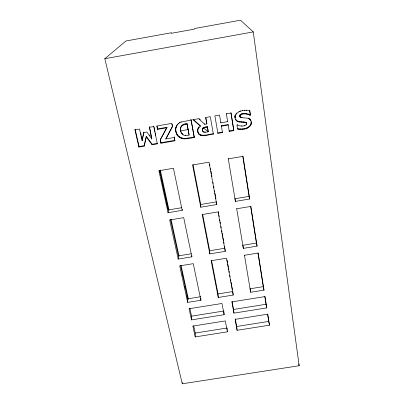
<?xml version="1.0" encoding="UTF-8"?>
<svg xmlns="http://www.w3.org/2000/svg" width="404" height="404" viewBox="0 0 404 404"><rect width="100%" height="100%" fill="white"/><g stroke="black" fill="none" stroke-linecap="round" stroke-linejoin="round"><path stroke-width="0.61" d="M239.739 116.413C239.789 112.11 247.152 113.266 249.758 114.766L250.268 114.68L250.435 115.11L249.93 115.196C247.384 113.655 239.648 112.559 239.946 116.933C243.157 118.983 248.743 116.463 250.879 120.594L249.758 118.897L249.93 119.342M202.449 130.583L202.439 128.896L202.995 127.977L204.146 127.28L207.378 126.614L208.242 131.765C206.363 132.179 202.404 133.189 202.434 130.103L202.611 130.699M227.321 330.735L227.412 331.825L195.223 336.916L195.248 333.053L193.688 325.882M223.882 311.625L224.129 314.691L191.501 319.892L191.567 316.165L189.829 308.181M194.289 137.461L191.016 119.594L194.289 137.461C188.774 138.476 180.896 140.93 177.119 135.007C175.341 132.103 175.109 128.204 176.876 125.24M191.855 256.838L183.704 217.64L169.655 219.993L178.204 259.08L191.855 256.838L191.875 255.777M200.864 298.485L200.884 300.268L187.673 302.389L187.784 298.809L180.563 265.675M200.384 126.169L193.021 119.69L193.031 119.241L200.374 125.705L200.384 126.169C197.617 127.77 196.804 131.684 198.829 134.168C202.869 137.794 208.787 134.189 213.368 134.158L213.317 133.668C208.787 134.269 197.233 138.537 197.713 129.689L197.713 130.164M182.28 383.8L104.823 58.706L125.932 40.996L171.513 32.724L171.205 33.34L194.39 29.128L194.425 28.563L240.491 20.2L253.257 31.921L299.177 365.726L182.28 383.8L182.325 382.538M246.692 124.104L246.556 123.2C246.597 127.139 239.88 126.376 237.426 124.987L236.936 125.073L237.567 129.088C243.127 130.724 254.025 127.715 250.707 120.145M189.102 135.037L187.047 123.685C176.669 122.973 179.654 139.223 189.102 135.037L187.047 123.685M187.87 138.572L187.9 138.072L194.299 136.966M188.092 129.134L188.062 129.608L180.588 130.921L180.472 128.831L180.416 129.305M182.184 210.333L173.437 168.266L158.888 170.756L168.059 212.706L182.184 210.333L182.26 209.237M178.204 259.08L178.427 255.873L170.523 219.609M185.84 138.835L185.875 138.335L187.9 138.072M185.719 135.497L185.754 135.007M180.654 127.442L180.598 127.911C181.255 125.614 183.668 124.609 185.845 124.341L185.885 123.887M184.072 138.87L184.113 138.37L185.875 138.335M182.84 134.678L182.886 134.189L182.199 133.567M182.542 138.693L182.593 138.193C178.31 137.405 175.442 133.113 175.73 128.886L175.659 129.356M183.466 124.912L183.512 124.452M181.8 133.739L181.851 133.254M181.239 138.325L181.29 137.83M182.073 125.71L182.123 125.245M181.058 132.482L180.638 130.442M181.143 126.72L181.194 126.255M179.351 137.335L179.406 136.84M175.871 127.765L175.806 128.24C176.397 125.477 178.381 123.084 181.042 122.099L181.093 121.644M179.629 122.786L179.684 122.326M177.77 135.89L177.836 135.401M168.059 212.706L168.412 209.939L159.762 170.251M177.119 135.007L177.179 134.517M178.386 123.685L178.447 123.225M176.578 134.017L176.644 133.527M174.861 140.829L174.26 137.007L174.861 140.829L160.949 143.238L160.368 139.466L166.943 127.295L157.631 128.921L157.504 129.396L166.842 127.765L166.943 127.295M176.149 132.916L176.22 132.431M175.841 131.709L175.912 131.229M176.104 127.154L176.169 126.689M175.674 130.517L175.745 130.037M174.19 137.501L165.807 138.956L172.437 126.679L172.079 124.033M153.737 126.104L157.328 143.864L152.056 144.778L152.202 144.258L146.349 136.36L144.157 146.147L138.895 147.061L134.946 129.83L139.506 129.033L142.122 140.627L143.718 132.552L146.874 132.002L151.808 138.946L149.424 126.861L151.808 138.946M142.122 140.627L143.89 132.068M165.807 138.956L172.518 126.215M234.921 116.357L235.163 115.165L235.098 118.064L234.921 116.357L235.042 116.791M144.157 146.147L146.349 136.36M160.949 143.238L160.368 139.466M237.567 129.088L237.441 128.618C242.521 129.684 251.313 128.437 251.202 121.776L251.374 122.23M138.895 147.061L139.082 146.536L135.148 129.351L134.946 129.83M199.046 127.346L199.041 126.876L198.137 128.184L197.859 129.376M246.536 123.644L246.496 124.528M235.285 115.595C237.714 110.302 244.809 109.883 249.808 110.853L250.435 115.11M160.252 139.971L166.842 127.765M207.378 126.614L207.409 127.078L203.515 128.043L202.454 129.371L202.439 128.896M177.114 124.76L177.78 123.993M181.042 122.099L190.996 120.038M104.823 58.706L253.257 31.921M149.268 127.326L153.596 126.573M193.021 119.69L198.667 118.7L204.712 124.301L206.848 123.932L205.772 117.62M226.386 113.862L231.032 113.049L233.85 130.608L229.26 131.406L229.159 130.926L233.734 130.133L233.85 130.608M185.845 124.341L187.012 124.139M217.897 133.371L217.832 132.886L222.402 132.093L222.483 132.578L217.897 133.371L214.888 115.867L219.529 115.059L220.837 122.831L227.659 121.644L226.291 113.433M221.331 125.75L228.119 124.573L228.215 125.033L221.412 126.215L221.331 125.75L222.483 132.578M139.082 146.536L144.324 145.627M152.202 144.258L157.454 143.349M161.065 142.723L174.932 140.319M228.29 158.873L243.006 156.353L249.697 199L235.421 201.399L234.966 198.753L249.071 196.384L249.697 199M168.412 209.939L181.765 207.696M216.559 202.389L216.741 204.535L200.773 207.217L200.732 204.51L216.514 201.854M236.719 208.772L250.859 206.409L257.09 246.127L243.354 248.384L242.824 245.284L256.404 243.051L257.09 246.127M178.427 255.873L191.309 253.757M224.998 248.854L225.25 251.359L209.817 253.889L209.676 250.738L224.932 248.228M244.46 255.278L258.176 253.035L263.999 290.123L250.657 292.264L250.066 288.774L263.251 286.653L263.999 290.123M187.784 298.809L200.849 296.703M218.261 297.475L218.034 293.935L232.795 291.557L233.194 295.071L218.261 297.475L211.141 260.731L226.498 258.217L233.194 295.071M191.567 316.165L223.836 311.009M233.946 313.125L233.547 309.459L266.019 304.273L266.786 307.893L233.946 313.125L231.881 301.884L265.009 296.576L266.786 307.893M195.248 333.053L227.088 328.008M237.103 330.295L236.673 326.493L268.716 321.417L269.498 325.175L237.103 330.295L235.093 319.362L267.771 314.171L269.498 325.175M246.329 122.609L246.485 123.063C243.193 121.256 237.234 123.664 235.482 119.225C237.754 123.104 243.056 120.831 246.329 122.609L246.713 123.654M182.593 138.193L184.113 138.37M239.602 115.978L240.395 117.327M199.091 118.66L200.384 119.857M146.182 136.855L152.056 144.778M149.495 134.981L150.197 135.971M249.808 110.853L249.642 110.433L250.268 114.68M249.758 114.766L249.93 115.196M250.288 119.473L250.46 119.917M248.091 114.034L248.253 114.463M246.379 109.994L246.536 110.408M251.232 122.968L251.404 123.422M249.096 118.412L249.263 118.852M250.97 124.089L251.142 124.548M248.288 118.018L248.45 118.458M246.288 113.595L246.445 114.024M250.409 125.144L250.581 125.609M244.531 110.014L244.683 110.433M249.556 126.139L249.722 126.603M244.476 113.443L244.627 113.872M248.465 127.018L248.627 127.487M242.42 110.287L242.567 110.706M245.854 122.23L246.011 122.685M242.774 113.585L242.92 114.014M247.182 127.73L247.339 128.199M245.021 122.013L245.172 122.463M241.678 113.852L241.819 114.276M240.602 110.706L240.744 111.13M243.713 121.912L243.859 122.362M245.713 128.28L245.869 128.75M244.566 125.22L244.718 125.679M241.819 117.281L241.961 117.721M240.592 114.282L240.728 114.711M240.93 117.155L241.072 117.594M239.022 111.302L239.153 111.721M239.799 114.968L239.936 115.403M244.056 128.664L244.208 129.139M234.977 117.62L235.603 119.67M241.764 121.851L241.905 122.301M239.602 115.413L239.739 115.847M239.814 116.493L239.946 116.933M241.804 125.629L241.946 126.093M242.299 128.886L242.445 129.356M239.734 121.675L239.87 122.124M236.557 112.994L236.683 113.418M240.537 128.937L240.673 129.406M237.83 121.205L237.961 121.654M235.709 114.044L235.835 114.473M238.88 128.836L239.011 129.31M236.426 120.407L236.547 120.852M237.299 124.528L237.426 124.987M235.901 119.872L236.022 120.316M298.697 363.903L299.177 365.726M140.653 132.815L141.203 135.249M141.476 136.466L142.299 140.117M187.673 302.389L179.689 265.877L193.274 263.655L200.884 300.268M191.501 319.892L189.062 308.747L221.978 303.475L224.129 314.691M195.223 336.916L192.854 326.073L225.321 320.912L227.412 331.825M160.297 169.998L169.003 210.029M171.013 219.271L179.058 256.227M181.068 265.463L188.436 299.339M159.737 171.341L160.681 175.654M160.949 176.886L168.069 209.519M182.037 273.553L182.573 276.018M184.86 286.486L185.396 288.946M186.875 295.723L187.411 298.182M154.005 127.336L154.934 131.648M155.197 132.881L155.727 135.345M227.563 121.19L227.659 121.644M157.504 129.396L156.782 126.018L171.771 123.397L172.437 126.679M157.03 126.114L157.631 128.921M193.006 164.559L200.732 204.51M202.616 214.241L209.676 250.738M211.585 260.6L218.034 293.935M200.773 207.217L192.587 164.983L209.045 162.171L216.741 204.535M209.817 253.889L202.192 214.549L218.079 211.888L225.25 251.359M232.068 301.409L233.547 309.459M235.234 318.66L236.673 326.493M209.686 164.246L209.913 165.478M210.469 168.564L210.696 169.796M210.918 171.028L211.479 174.109M211.701 175.346L211.923 176.578M212.933 182.128L213.155 183.36M213.716 186.441L213.938 187.673M214.499 190.759L214.726 191.991M214.948 193.223L215.509 196.309M215.731 197.541L215.953 198.773M218.286 211.62L218.736 214.1M218.963 215.342L219.185 216.584M219.751 219.685L219.978 220.927M220.2 222.17L220.427 223.407M220.988 226.513L221.215 227.75M221.776 230.856L222.003 232.093M222.23 233.335L222.791 236.436M223.018 237.678L223.579 240.784M223.806 242.021L224.028 243.264M224.594 246.364L224.821 247.607M227.063 259.979L227.629 263.075M227.851 264.312L228.412 267.408M228.639 268.65L228.861 269.887M229.088 271.124L229.31 272.362M229.876 275.457L230.098 276.695M230.659 279.795L230.886 281.033M231.113 282.27L231.674 285.365M231.896 286.603L232.462 289.698M206.848 123.932L205.692 117.473L210.302 116.67L213.368 134.158M207.409 127.078L208.242 131.765L203.515 128.043L203.5 127.573M228.225 158.53L235.421 201.399M236.663 208.504L243.354 248.384M244.44 255.222L250.657 292.264M228.119 124.573L229.26 131.406M220.766 122.377L220.837 122.831M230.926 112.625L233.734 130.133M242.738 156.045L249.071 196.384M250.611 206.171L256.404 243.051M257.969 253.01L263.251 286.653M264.746 296.172L266.019 304.273M267.569 314.14L268.716 321.417M227.134 328.553L227.23 329.644M205.964 126.856L205.995 127.326M204.687 123.841L204.712 124.301M205.106 131.78L205.131 132.26M204.146 127.28L204.166 127.75M203.985 131.739L204.005 132.224M203.358 131.522L203.374 132.002M202.995 127.977L203.01 128.447M202.909 131.174L202.929 131.654M202.939 135.29L202.954 135.779M201.793 135.204L201.808 135.699M200.687 134.906L200.697 135.396M199.667 134.396L199.677 134.886M198.824 133.684L198.829 134.168M198.192 132.719L198.192 133.204M198.137 128.184L198.142 128.654M197.809 131.472L197.809 131.951"/></g></svg>
